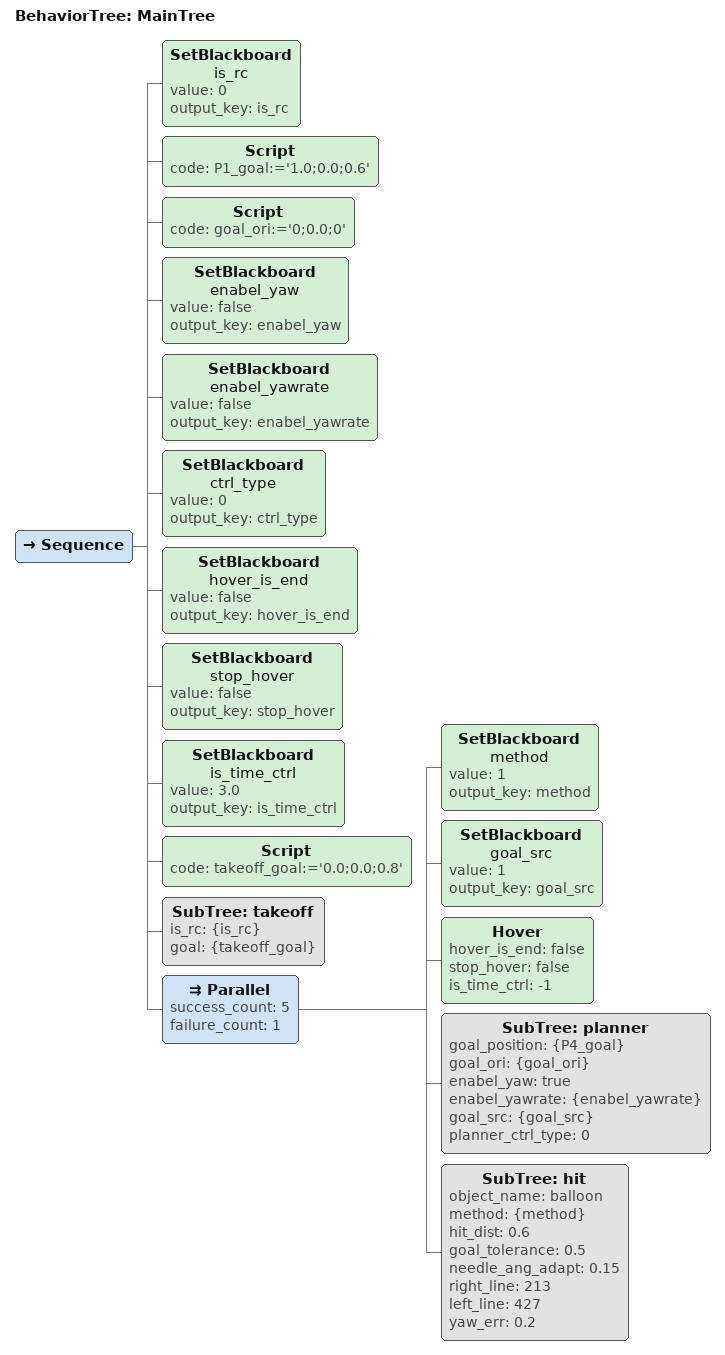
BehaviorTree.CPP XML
<?xml version="1.0" encoding="UTF-8"?>
    <root BTCPP_format="4" main_tree_to_execute="MainTree">
    <include path="takeoff.xml"/>
    <include path="planner_node.xml" />
    <include path="arrive_goal.xml" />
    <include path="land.xml" />
    <include path="hover.xml" />
    <include path="hit.xml" />
    <BehaviorTree ID="MainTree">
    <Sequence>
        <SetBlackboard name="is_rc" value="0" output_key="is_rc"/>
        <Script code=" P1_goal:='1.0;0.0;0.6' "/>  <!--P1点位置 -->
        <Script code=" goal_ori:='0;0.0;0' "/>  <!--P2目标点，飞机朝向 -->
        <SetBlackboard name="enabel_yaw" value="false" output_key="enabel_yaw" />
        <SetBlackboard name="enabel_yawrate" value="false" output_key="enabel_yawrate" />
        <SetBlackboard name="ctrl_type" value="0" output_key="ctrl_type" />
        <SetBlackboard name="hover_is_end" value="false" output_key="hover_is_end" />
        <SetBlackboard name="stop_hover" value="false" output_key="stop_hover" />
        <SetBlackboard name="is_time_ctrl" value="3.0" output_key="is_time_ctrl" />

        <Script code=" takeoff_goal:='0.0;0.0;0.8' "/>
        <SubTree ID="takeoff" is_rc="{is_rc}" goal="{takeoff_goal}"/>
        <!-- hit balloon-->
        <Parallel success_count="5" failure_count="1">
        <SetBlackboard name="method" value="1" output_key="method" /> <!-- 1: direct; other:-->
        <SetBlackboard name="goal_src" value="1" output_key="goal_src" />
        <Hover  hover_is_end="false" stop_hover="false" is_time_ctrl="-1"/>
         <SubTree ID="planner" goal_position="{P4_goal}" goal_ori="{goal_ori}" enabel_yaw="true" enabel_yawrate="{enabel_yawrate}" goal_src="{goal_src}" planner_ctrl_type ="0" />
        <SubTree ID="hit" object_name="balloon" method="{method}" hit_dist="0.6" goal_tolerance="0.5" needle_ang_adapt="0.15" right_line="213" left_line="427"  yaw_err="0.2"/>
      </Parallel>

    </Sequence>
    </BehaviorTree>

</root>
